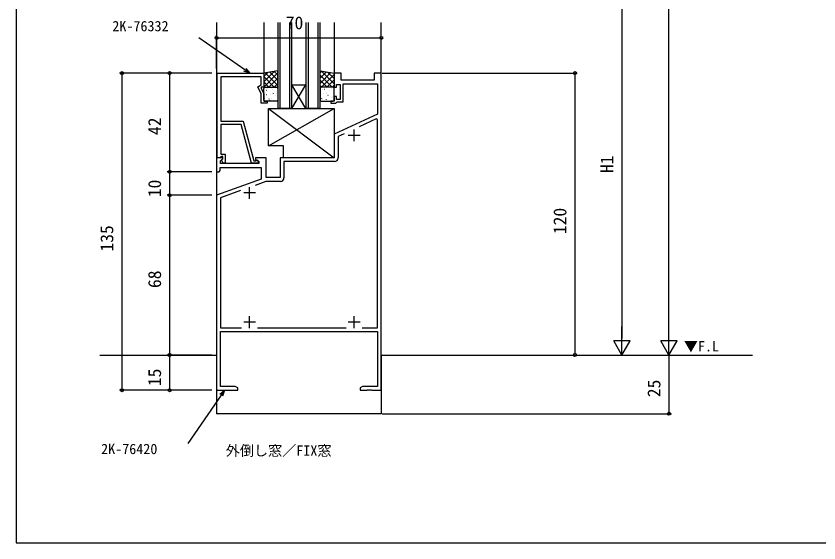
# Model space of a CAD drawing. Units: millimetres, scale not verified. Extents: x -437 to 438, y -344 to 341.
# Drawn here: x -436.7 to -95.2, y -343.7 to -119.4 of the extents above; entities that cross this region are included whole.
import ezdxf
from ezdxf.enums import TextEntityAlignment as Align

# ---------------------------------------------------------------- set-up
doc = ezdxf.new("R2010")
doc.units = ezdxf.units.MM
doc.header["$LTSCALE"] = 2
for name, color, linetype in [('0-1_USER1', 3, 'Continuous'), ('0-2_YKK_11', 7, 'Continuous'), ('0-3_YKK_12', 2, 'Continuous'), ('0-4_YKK_13', 4, 'Continuous'), ('0-6_YKK_D', 6, 'Continuous'), ('0-7_YKK_ZWAK', 7, 'Continuous')]:
    doc.layers.add(name, color=color, linetype=linetype)
doc.styles.add('ＭＳ ゴシック', font='')
doc.styles.get('ＭＳ ゴシック').set_extended_font_data('MS Gothic')

msp = doc.modelspace()

# ---------------------------------------------------------------- linework, layer by layer
at = {"layer": '0-2_YKK_11'}
for p, q in [((-290.377, -170.202), (-295.377, -170.202)), ((-292.877, -172.702), (-292.877, -167.702)), ((-337.377, -197.202), (-337.377, -192.202)), ((-334.877, -194.702), (-339.877, -194.702)), ((-337.377, -252.202), (-337.377, -247.202)), ((-292.877, -252.202), (-292.877, -247.202)), ((-334.877, -249.702), (-339.877, -249.702)), ((-334.014, -252.072), (-296.24, -252.072)), ((-290.377, -249.702), (-295.377, -249.702))]:
    msp.add_line(p, q, dxfattribs=at)
for points in [[(-281.377, -278.702), (-281.377, -143.702), (-284.377, -143.702), (-284.377, -146.702), (-298.377, -146.702), (-298.377, -143.702), (-301.377, -143.702), (-301.377, -149.702), (-300.377, -149.702), (-300.377, -148.502), (-298.777, -148.502), (-298.777, -154.902), (-300.377, -154.902), (-300.377, -153.702), (-301.377, -153.702), (-301.377, -155.702), (-302.877, -155.702), (-302.877, -156.502), (-300.677, -156.502), (-300.377, -156.202), (-300.077, -155.902), (-297.577, -155.902), (-297.577, -148.332), (-283.007, -148.332), (-283.007, -161.136), (-301.377, -169.702), (-301.377, -179.702), (-324.377, -179.702), (-324.377, -188.202), (-330.377, -188.202), (-330.377, -179.702), (-334.877, -179.702), (-334.877, -180.502), (-333.377, -181.368), (-333.377, -182.202), (-349.747, -182.202), (-349.747, -181.096), (-348.741, -180.09), (-348.901, -179.702), (-351.377, -179.702)], [(-351.177, -179.702), (-351.177, -143.702), (-331.377, -143.702), (-331.377, -149.702), (-332.377, -149.702), (-332.377, -150.202), (-331.377, -152.346), (-331.377, -155.702), (-329.877, -155.702), (-329.877, -156.502), (-332.377, -156.502), (-332.377, -152.568), (-333.798, -149.522), (-332.377, -148.702), (-332.377, -145.332), (-349.547, -145.332), (-349.547, -164.202), (-340.079, -164.202), (-335.577, -181.002), (-334.743, -181.002), (-334.554, -180.935)], [(-289.514, -252.072), (-283.007, -252.072), (-283.007, -163.445), (-283.47, -163.15), (-290.724, -166.532)], [(-334.177, -182.002), (-336.551, -182.002), (-340.946, -165.602), (-349.547, -165.602), (-349.547, -168.243), (-349.667, -168.427), (-349.667, -168.977), (-349.547, -169.16), (-349.547, -169.243), (-349.667, -169.427), (-349.667, -169.977), (-349.547, -170.16), (-349.547, -178.202), (-347.777, -178.202), (-347.777, -182.002), (-348.6, -182.002), (-349.351, -180.702), (-348.777, -180.128), (-348.777, -179.202), (-349.347, -179.202), (-349.547, -179.402), (-349.847, -179.702), (-351.177, -179.702)], [(-297.072, -169.493), (-299.747, -170.74), (-299.747, -179.832)], [(-351.377, -179.702), (-351.377, -185.702), (-350.377, -185.702), (-349.877, -185.202), (-349.877, -183.832), (-332.377, -183.832), (-332.377, -188.786), (-351.377, -195.702), (-351.377, -278.702), (-342.377, -278.702), (-342.377, -277.702), (-343.468, -277.072), (-349.747, -277.072), (-349.747, -253.702), (-283.007, -253.702), (-283.007, -277.072), (-289.286, -277.072), (-290.377, -277.702), (-290.377, -278.702), (-287.335, -278.702), (-287.152, -278.582), (-286.602, -278.582), (-286.419, -278.702), (-286.335, -278.702), (-286.152, -278.582), (-285.602, -278.582), (-285.419, -278.702), (-281.377, -278.702)], [(-301.247, -181.332), (-322.747, -181.332), (-322.747, -188.332)], [(-324.247, -189.832), (-330.484, -189.832), (-335.057, -191.496)], [(-341.215, -193.738), (-349.747, -196.843), (-349.747, -252.072), (-340.74, -252.072)]]:
    msp.add_lwpolyline(points, dxfattribs=at)
for centre, radius, end in [((-334.177, -181.402), 0.6, 128.94243), ((-301.247, -179.832), 1.5, 359.99998), ((-324.247, -188.332), 1.5, 359.99998)]:
    msp.add_arc(centre, radius, 270, end, dxfattribs=at)
at = {"layer": '0-3_YKK_12'}
for p, q in [((-351.377, -122.202), (-351.377, -263.702)), ((-331.377, -122.202), (-331.377, -143.702)), ((-325.377, -122.202), (-325.377, -158.702)), ((-324.377, -158.702), (-324.377, -122.202)), ((-320.377, -122.202), (-320.377, -158.702)), ((-319.377, -158.702), (-319.377, -122.202)), ((-313.377, -122.202), (-313.377, -158.702)), ((-312.377, -158.702), (-312.377, -122.202)), ((-308.377, -122.202), (-308.377, -158.702)), ((-307.377, -158.702), (-307.377, -122.202)), ((-301.377, -122.202), (-301.377, -143.702)), ((-281.377, -263.702), (-281.377, -122.202)), ((-319.377, -148.702), (-313.377, -148.702)), ((-319.377, -158.702), (-313.377, -148.702)), ((-313.377, -158.702), (-319.377, -148.702)), ((-319.377, -158.702), (-325.377, -158.702)), ((-319.377, -158.702), (-313.377, -158.702)), ((-307.377, -158.702), (-313.377, -158.702)), ((-401.043, -263.702), (-351.375, -263.702)), ((-351.377, -263.702), (-351.377, -288.702)), ((-281.377, -263.702), (-281.377, -288.702)), ((-281.375, -263.702), (-123.448, -263.702)), ((-281.377, -288.702), (-351.377, -288.702))]:
    msp.add_line(p, q, dxfattribs=at)
at = {"layer": '0-4_YKK_13'}
for p, q in [((-331.377, -147.398), (-326.942, -142.962)), ((-331.377, -145.153), (-329.636, -143.411)), ((-325.377, -146.72), (-328.822, -143.276)), ((-325.377, -144.475), (-326.897, -142.955)), ((-307.377, -143.603), (-306.604, -142.83)), ((-307.377, -145.848), (-304.68, -143.151)), ((-301.377, -148.27), (-306.859, -142.788)), ((-301.377, -146.025), (-304.165, -143.237)), ((-331.377, -149.643), (-325.377, -143.643)), ((-326.886, -149.702), (-331.377, -145.21)), ((-325.377, -148.965), (-330.746, -143.596)), ((-329.191, -149.702), (-325.377, -145.888)), ((-307.377, -148.094), (-302.755, -143.472)), ((-302.19, -149.702), (-307.377, -144.515)), ((-304.435, -149.702), (-307.377, -146.76)), ((-306.74, -149.702), (-301.377, -144.339)), ((-304.495, -149.702), (-301.377, -146.584)), ((-301.377, -143.779), (-301.47, -143.686)), ((-329.131, -149.702), (-331.377, -147.455)), ((-331.376, -149.702), (-331.377, -149.7)), ((-331.377, -155.202), (-331.377, -150.202)), ((-330.877, -149.702), (-325.877, -149.702)), ((-329.886, -150.216), (-329.842, -150.192)), ((-326.946, -149.702), (-325.377, -148.133)), ((-325.377, -150.202), (-325.377, -155.202)), ((-306.68, -149.702), (-307.377, -149.005)), ((-307.377, -150.202), (-307.377, -155.202)), ((-301.877, -149.702), (-306.877, -149.702)), ((-302.516, -150.105), (-302.51, -150.097)), ((-302.25, -149.702), (-301.377, -148.829)), ((-301.377, -155.202), (-301.377, -150.202)), ((-330.477, -152.106), (-330.433, -152.082)), ((-330.11, -152.814), (-330.104, -152.807)), ((-330.109, -150.99), (-330.062, -150.901)), ((-328.452, -152.84), (-328.408, -152.816)), ((-327.902, -150.349), (-327.895, -150.341)), ((-327.809, -150.649), (-327.765, -150.625)), ((-327.22, -152.514), (-327.173, -152.426)), ((-326.376, -153.273), (-326.332, -153.249)), ((-326.082, -152.332), (-326.076, -152.324)), ((-325.784, -151.383), (-325.74, -151.359)), ((-306.544, -150.588), (-306.538, -150.58)), ((-306.068, -152.4), (-306.024, -152.376)), ((-305.477, -150.51), (-305.433, -150.486)), ((-304.844, -152.126), (-304.797, -152.037)), ((-304.491, -152.31), (-304.485, -152.302)), ((-304.043, -153.134), (-303.999, -153.11)), ((-303.4, -150.942), (-303.356, -150.919)), ((-301.967, -153.566), (-301.923, -153.542)), ((-331.12, -154.298), (-331.076, -154.274)), ((-325.877, -155.702), (-330.909, -155.702)), ((-329.044, -154.73), (-329, -154.706)), ((-328.726, -155.365), (-328.68, -155.277)), ((-328.057, -154.536), (-328.051, -154.529)), ((-327.019, -155.464), (-326.975, -155.44)), ((-306.877, -155.702), (-301.846, -155.702)), ((-306.711, -154.592), (-306.667, -154.568)), ((-306.7, -154.775), (-306.693, -154.768)), ((-306.351, -154.977), (-306.304, -154.889)), ((-304.635, -155.024), (-304.591, -155)), ((-302.672, -154.292), (-302.665, -154.285)), ((-329.377, -174.702), (-301.377, -158.702)), ((-329.377, -158.702), (-301.377, -179.702))]:
    msp.add_line(p, q, dxfattribs=at)
for points in [[(-325.377, -142.702), (-331.377, -143.702), (-331.377, -149.702), (-325.377, -149.702)], [(-307.377, -142.702), (-301.377, -143.702), (-301.377, -149.702), (-307.377, -149.702)], [(-329.377, -174.702), (-329.377, -158.702), (-301.377, -158.702), (-301.377, -179.702), (-322.877, -179.702), (-322.877, -174.702)]]:
    msp.add_lwpolyline(points, close=True, dxfattribs=at)
for centre, radius, start, end in [((-330.877, -150.202), 0.5, 90, 180), ((-325.877, -150.202), 0.5, 0, 90), ((-306.877, -150.202), 0.5, 90, 180), ((-301.877, -150.202), 0.5, 360, 90), ((-330.875, -155.201), 0.502, 180.08411, 266.18053), ((-325.877, -155.202), 0.5, 270, 0), ((-306.877, -155.202), 0.5, 180, 270), ((-301.879, -155.201), 0.502, 273.81947, 359.91589)]:
    msp.add_arc(centre, radius, start, end, dxfattribs=at)
at = {"layer": '0-6_YKK_D'}
for p, q in [((-158.977, -256.702), (-158.977, 199.3)), ((-178.977, -104.702), (-178.977, -256.702)), ((-351.374, -141.702), (-351.374, -127.702)), ((-351.374, -128.702), (-281.377, -128.702)), ((-281.377, -141.702), (-281.377, -127.702)), ((-353.377, -143.702), (-392.7, -143.702)), ((-391.7, -143.702), (-391.7, -278.702)), ((-353.377, -143.702), (-372.377, -143.702)), ((-371.377, -143.702), (-371.377, -185.702)), ((-281.007, -143.702), (-197.977, -143.702)), ((-198.977, -143.702), (-198.977, -263.702)), ((-353.377, -185.702), (-372.377, -185.702)), ((-353.377, -185.702), (-372.377, -185.702)), ((-371.377, -185.702), (-371.377, -195.702)), ((-353.377, -195.702), (-372.377, -195.702)), ((-353.377, -195.702), (-372.377, -195.702)), ((-371.377, -195.702), (-371.377, -263.702)), ((-178.977, -263.702), (-178.977, -251.577)), ((-158.977, -263.702), (-158.977, -251.577)), ((-178.977, -263.702), (-182.477, -257.639)), ((-175.477, -257.639), (-182.477, -257.639)), ((-178.977, -263.702), (-175.477, -257.639)), ((-158.977, -263.702), (-162.477, -257.639)), ((-155.477, -257.639), (-162.477, -257.639)), ((-158.977, -263.702), (-155.477, -257.639)), ((-353.377, -263.702), (-372.377, -263.702)), ((-353.377, -263.702), (-372.377, -263.702)), ((-371.377, -263.702), (-371.377, -278.702)), ((-281.007, -263.702), (-177.977, -263.702)), ((-281.007, -263.702), (-197.977, -263.702)), ((-281.007, -263.702), (-157.977, -263.702)), ((-158.977, -263.702), (-158.977, -288.702)), ((-353.377, -278.702), (-392.7, -278.702)), ((-353.377, -278.702), (-372.377, -278.702)), ((-281.007, -288.702), (-157.977, -288.702))]:
    msp.add_line(p, q, dxfattribs=at)
for points in [[(-337.317, -143.702), (-339.412, -142.248), (-358.942, -128.702)], [(-339.022, -141.687), (-337.317, -143.702), (-339.801, -142.81)], [(-348.016, -278.702), (-349.461, -280.803), (-363.573, -301.314)], [(-350.024, -280.415), (-348.016, -278.702), (-348.898, -281.19)]]:
    msp.add_lwpolyline(points, dxfattribs=at)
for centre in [(-351.374, -128.702), (-281.377, -128.702), (-391.7, -143.702), (-371.377, -143.702), (-198.977, -143.702), (-371.377, -185.702), (-371.377, -185.702), (-371.377, -195.702), (-371.377, -195.702), (-371.377, -263.702), (-371.377, -263.702), (-198.977, -263.702), (-391.7, -278.702), (-371.377, -278.702), (-158.977, -288.702)]:
    msp.add_circle(centre, 0.637, dxfattribs=at)
at = {"layer": '0-7_YKK_ZWAK'}
msp.add_line((-436.7, 306.3), (-436.7, -343.7), dxfattribs=at)
msp.add_lwpolyline([(-436.7, -343.7), (438.3, -343.7), (438.3, 306.3)], dxfattribs=at)

# ---------------------------------------------------------------- texts
at = {"layer": '0-1_USER1', "style": 'ＭＳ ゴシック'}
for s, p in [('▼F.L', (-152.65, -263.497)), ('外倒し窓／FIX窓', (-347.519, -307.916))]:
    msp.add_text(s, height=4.399, dxfattribs=at).set_placement(p, align=Align.BOTTOM_LEFT)
at = {"layer": '0-6_YKK_D', "style": 'ＭＳ ゴシック'}
for s, height, p in [('2K-76332', 4.399, (-395.76, -127.202)), ('70', 5.499, (-322.001, -126.702)), ('2K-76420', 4.399, (-400.527, -307.2))]:
    msp.add_text(s, height=height, dxfattribs=at).set_placement(p, align=Align.BOTTOM_LEFT)
for s, p in [('42', (-373.377, -170.071)), ('H1', (-180.977, -186.284)), ('10', (-373.377, -196.54)), ('120', (-200.977, -212.267)), ('135', (-393.7, -219.682)), ('68', (-373.377, -235.199)), ('15', (-373.377, -276.955)), ('25', (-160.977, -281.656))]:
    msp.add_text(s, height=5.499, rotation=90, dxfattribs=at).set_placement(p, align=Align.BOTTOM_LEFT)

doc.saveas('drawing.dxf')
